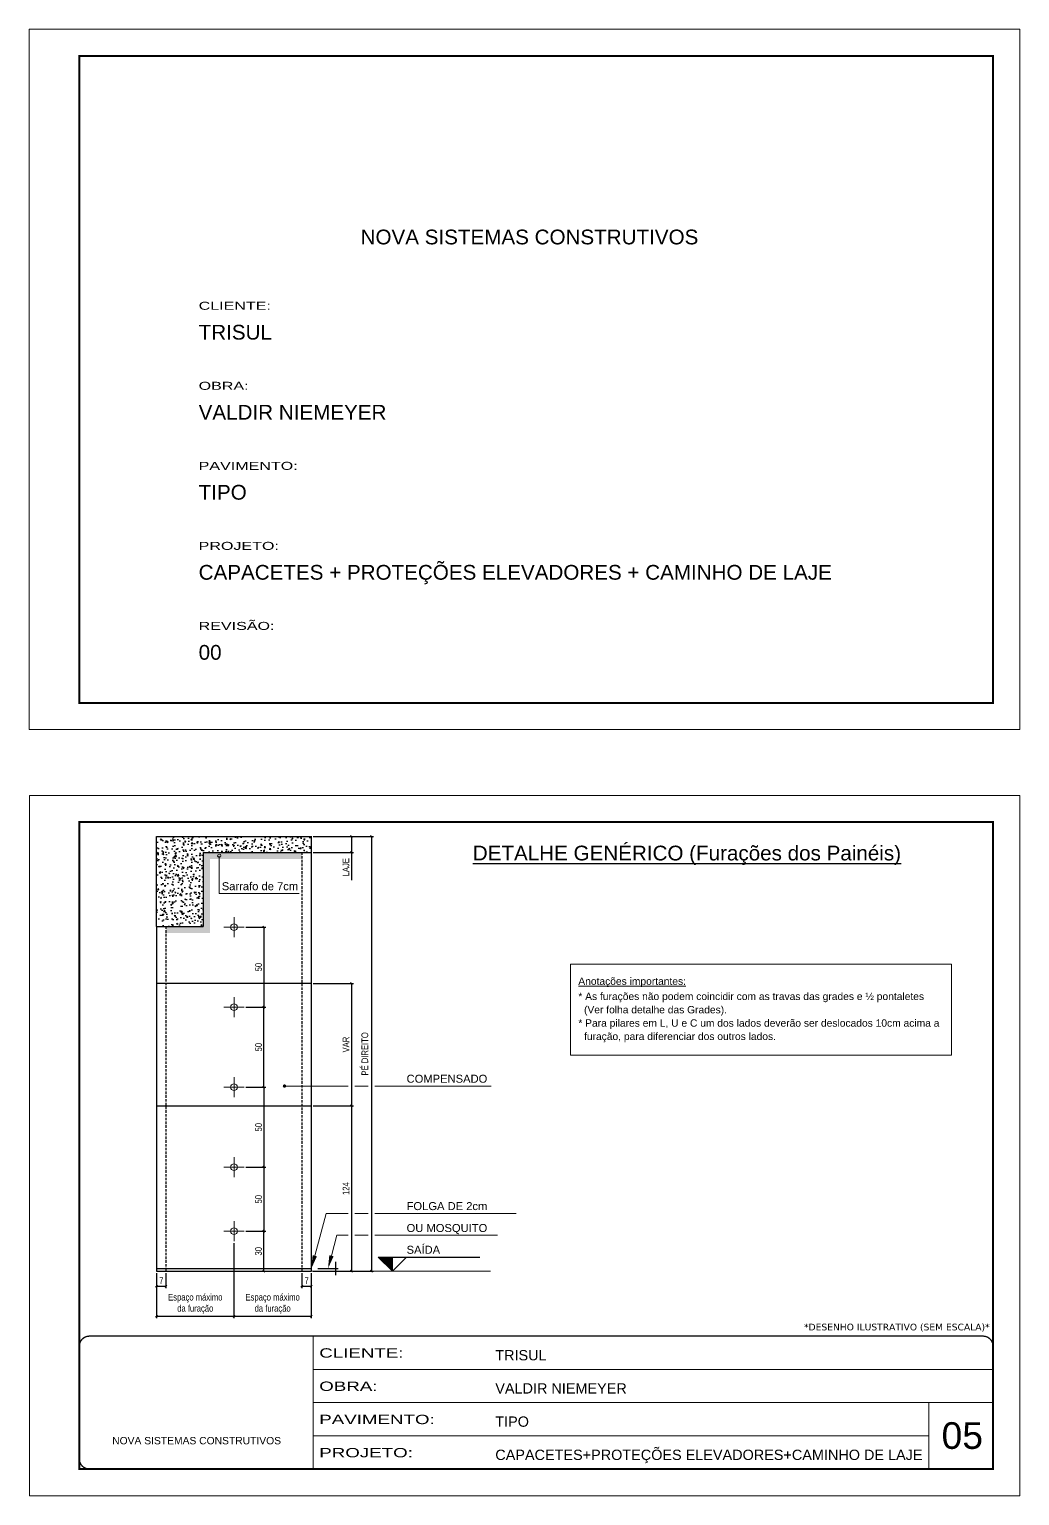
# Model space of a CAD drawing. Extents: x 2451 to 8691, y 515 to 3859.
# Drawn here: x 2451 to 3936, y 1661 to 3859 of the extents above; entities that cross this region are included whole.
import ezdxf
from ezdxf.enums import TextEntityAlignment as Align

# ---------------------------------------------------------------- set-up
doc = ezdxf.new("R2010")
doc.units = 0
for name, pattern in [('CONTINUO', [0]), ('DASHED', [0.75, 0.5, -0.25]), ('HIDDEN', [0.375, 0.25, -0.125])]:
    doc.linetypes.add(name, pattern=pattern)
for name, color, linetype, lineweight in [('CARIMBO', 255, 'Continuous', 9), ('CONCRETO', 251, 'Continuous', 25), ('Folhas', 255, 'Continuous', 9), ('Hachura', 251, 'Continuous', 9), ('SARRAFO DE PRESSAO', 251, 'DASHED', 9)]:
    doc.layers.add(name, color=color, linetype=linetype, lineweight=lineweight)
for name, color, linetype in [('COTA', 241, 'Continuous'), ('NIVEL', 7, 'Continuous'), ('Painéis', 200, 'Continuous'), ('SARR_2.2x7', 40, 'Continuous'), ('SARRAFO', 251, 'Continuous')]:
    doc.layers.add(name, color=color, linetype=linetype)
doc.styles.add('ARIAL', font='arial.ttf')
doc.styles.add('COTA TECNICA-50', font='techl___.ttf', dxfattribs={"height": 10})
doc.styles.add('stylellllll', font='verdana.ttf', dxfattribs={"height": 2})
doc.styles.add('Tecnologia', font='')
doc.styles.get('Tecnologia').set_extended_font_data('Forgotten Futurist')
doc.dimstyles.new('COTA PAINEL-50', dxfattribs={"dimtxt": 10, "dimasz": 3, "dimexe": 3, "dimexo": 3, "dimgap": 3, "dimtad": 1, "dimdec": 1, "dimzin": 12, "dimdsep": 46, "dimtxsty": 'COTA TECNICA-50', "dimblk1": 'OBLIQUE', "dimblk2": 'OBLIQUE', "dimsah": 1, "dimcen": 0.9, "dimclrd": 4, "dimclre": 4, "dimclrt": 240, "dimadec": 1, "dimazin": 3, "dimtfac": 1, "dimtdec": 1, "dimtmove": 0, "dimatfit": 3, "dimfxl": 1, "dimtolj": 1, "dimtzin": 12, "dimarcsym": 0})
pattern_1 = [(50, (-4542.788, -12497.567), (18.218467, -1.593909), [1.905, -20.955]), (355, (-4542.788, -12497.567), (-3.524283, 19.105664), [1.524, -16.764]), (100.451, (-4541.27, -12497.7), (14.69425, 17.511669), [1.619, -17.809]), (46.1842, (-4542.788, -12492.487), (27.107904, -4.204233), [2.8575, -31.4325]), (96.6356, (-4540.53, -12492.837), (23.740423, 24.742556), [2.4285, -26.7135]), (351.184, (-4542.788, -12492.487), (23.74046, 24.74251), [2.286, -25.146]), (21, (-4540.248, -12493.757), (15.161488, -10.226552), [1.905, -20.955]), (326, (-4540.248, -12493.757), (6.180203, 18.418797), [1.524, -16.764]), (71.4514, (-4538.984, -12494.61), (21.341649, 8.192286), [1.619, -17.809]), (37.5, (-4542.788, -12497.567), (0.3088603, 8.455504), [0, -16.5608, 0, -17.018, 0, -16.8275]), (7.5, (-4542.788, -12497.567), (6.6819663, 10.0180575), [0, -9.7028, 0, -16.1798, 0, -6.4135]), (327.5, (-4548.452, -12497.567), (13.5590595, -0.5728744), [0, -6.35, 0, -19.812, 0, -26.289]), (317.5, (-4550.992, -12497.567), (14.812918, 2.542649), [0, -8.255, 0, -13.1572, 0, -18.669])]

# ---------------------------------------------------------------- blocks, each defined once
blk = doc.blocks.new('_Oblique')
at = {"color": 0, "linetype": 'ByBlock', "lineweight": -2}
blk.add_line((-0.5, -0.5), (0.5, 0.5), dxfattribs=at)
blk = doc.blocks.new('*D314')
at = {"layer": 'COTA', "color": 4, "lineweight": -2, "transparency": 16777216}
for p, q in [((2877.3, 2649.2), (2937.3, 2649.2)), ((2934.3, 2649.2), (2934.3, 2625.2)), ((2877.3, 2625.2), (2937.3, 2625.2)), ((2934.3, 2625.2), (2934.3, 2583.8))]:
    blk.add_line(p, q, dxfattribs=at)
at = {"layer": 'Defpoints', "color": 0, "transparency": 16777216}
for p in [(2874.3, 2649.2), (2874.3, 2625.2), (2934.3, 2625.2)]:
    blk.add_point(p, dxfattribs=at)
at = {"layer": 'COTA', "color": 4, "lineweight": -2, "transparency": 16777216, "xscale": 3, "yscale": 3, "zscale": 3}
for p, rotation in [((2934.3, 2649.2), 90), ((2934.3, 2625.2), 270)]:
    blk.add_blockref('_Oblique', p, dxfattribs=dict(at, rotation=rotation))
at = {"layer": 'COTA', "color": 240, "transparency": 16777216, "insert": (2926.2, 2603), "char_height": 10, "attachment_point": 5, "rotation": 90, "style": 'COTA TECNICA-50'}
blk.add_mtext('\\A1;LAJE', dxfattribs=at)
blk = doc.blocks.new('*D315')
at = {"layer": 'COTA', "color": 4, "lineweight": -2, "transparency": 16777216}
for p, q in [((2877.3, 2245.2), (2937.3, 2245.2)), ((2934.3, 2245.2), (2934.3, 1997.2)), ((2877.3, 1997.2), (2937.3, 1997.2))]:
    blk.add_line(p, q, dxfattribs=at)
at = {"layer": 'Defpoints', "color": 0, "transparency": 16777216}
for p in [(2874.3, 2245.2), (2874.3, 1997.2), (2934.3, 1997.2)]:
    blk.add_point(p, dxfattribs=at)
at = {"layer": 'COTA', "color": 4, "lineweight": -2, "transparency": 16777216, "xscale": 3, "yscale": 3, "zscale": 3}
for p, rotation in [((2934.3, 2245.2), 90), ((2934.3, 1997.2), 270)]:
    blk.add_blockref('_Oblique', p, dxfattribs=dict(at, rotation=rotation))
at = {"layer": 'COTA', "color": 240, "transparency": 16777216, "insert": (2926.2, 2121.2), "char_height": 10, "attachment_point": 5, "rotation": 90, "style": 'COTA TECNICA-50'}
blk.add_mtext('\\A1;124', dxfattribs=at)
blk = doc.blocks.new('*D316')
at = {"layer": 'COTA', "color": 4, "lineweight": -2, "transparency": 16777216}
for p, q in [((2877.3, 2649.2), (2967.3, 2649.2)), ((2964.3, 2649.2), (2964.3, 1997.2)), ((2877.3, 1997.2), (2967.3, 1997.2))]:
    blk.add_line(p, q, dxfattribs=at)
at = {"layer": 'Defpoints', "color": 0, "transparency": 16777216}
for p in [(2874.3, 2649.2), (2874.3, 1997.2), (2964.3, 1997.2)]:
    blk.add_point(p, dxfattribs=at)
at = {"layer": 'COTA', "color": 4, "lineweight": -2, "transparency": 16777216, "xscale": 3, "yscale": 3, "zscale": 3}
for p, rotation in [((2964.3, 2649.2), 90), ((2964.3, 1997.2), 270)]:
    blk.add_blockref('_Oblique', p, dxfattribs=dict(at, rotation=rotation))
at = {"layer": 'COTA', "color": 240, "transparency": 16777216, "insert": (2954.6, 2323.2), "char_height": 10, "attachment_point": 5, "rotation": 90, "style": 'COTA TECNICA-50'}
blk.add_mtext('\\A1;PÉ DIREITO', dxfattribs=at)
blk = doc.blocks.new('Furação')
at = {"color": 2}
for p, q in [((3747.5, 717.9), (3747.5, 702.9)), ((3740, 710.4), (3755, 710.4))]:
    blk.add_line(p, q, dxfattribs=at)
blk.add_circle((3747.5, 710.4), 2.5, dxfattribs=at)
blk = doc.blocks.new('*D300')
at = {"layer": 'COTA', "color": 4, "lineweight": -2, "transparency": 16777216}
for p, q in [((2758.3, 2039.2), (2758.3, 1927.1)), ((2642.3, 1994.2), (2642.3, 1927.1)), ((2642.3, 1930.1), (2758.3, 1930.1))]:
    blk.add_line(p, q, dxfattribs=at)
at = {"layer": 'Defpoints', "color": 0, "transparency": 16777216}
for p in [(2758.3, 2042.2), (2642.3, 1997.2), (2758.3, 1930.1)]:
    blk.add_point(p, dxfattribs=at)
at = {"layer": 'COTA', "color": 4, "lineweight": -2, "transparency": 16777216, "xscale": 3, "yscale": 3, "zscale": 3, "rotation": 180}
blk.add_blockref('_Oblique', (2642.3, 1930.1), dxfattribs=at)
at = {"layer": 'COTA', "color": 4, "lineweight": -2, "transparency": 16777216, "xscale": 3, "yscale": 3, "zscale": 3}
blk.add_blockref('_Oblique', (2758.3, 1930.1), dxfattribs=at)
at = {"layer": 'COTA', "color": 240, "transparency": 16777216, "insert": (2700.3, 1948.5), "char_height": 10, "attachment_point": 5, "style": 'COTA TECNICA-50'}
blk.add_mtext('\\A1;Espaço máximo\\Pda furação', dxfattribs=at)
blk = doc.blocks.new('*D301')
at = {"layer": 'COTA', "color": 4, "lineweight": -2, "transparency": 16777216}
for p, q in [((2758.3, 2039.2), (2758.3, 1927.1)), ((2874.3, 1994.2), (2874.3, 1927.1)), ((2758.3, 1930.1), (2874.3, 1930.1))]:
    blk.add_line(p, q, dxfattribs=at)
at = {"layer": 'Defpoints', "color": 0, "transparency": 16777216}
for p in [(2758.3, 2042.2), (2874.3, 1997.2), (2874.3, 1930.1)]:
    blk.add_point(p, dxfattribs=at)
at = {"layer": 'COTA', "color": 4, "lineweight": -2, "transparency": 16777216, "xscale": 3, "yscale": 3, "zscale": 3, "rotation": 180}
blk.add_blockref('_Oblique', (2758.3, 1930.1), dxfattribs=at)
at = {"layer": 'COTA', "color": 4, "lineweight": -2, "transparency": 16777216, "xscale": 3, "yscale": 3, "zscale": 3}
blk.add_blockref('_Oblique', (2874.3, 1930.1), dxfattribs=at)
at = {"layer": 'COTA', "color": 240, "transparency": 16777216, "insert": (2816.3, 1948.5), "char_height": 10, "attachment_point": 5, "style": 'COTA TECNICA-50'}
blk.add_mtext('\\A1;Espaço máximo\\Pda furação', dxfattribs=at)
blk = doc.blocks.new('*D302')
at = {"layer": 'COTA', "color": 4, "lineweight": -2, "transparency": 16777216}
for p, q in [((2642.3, 1994.2), (2642.3, 1972.1)), ((2656.3, 1994.2), (2656.3, 1972.1)), ((2642.3, 1975.1), (2656.3, 1975.1))]:
    blk.add_line(p, q, dxfattribs=at)
at = {"layer": 'Defpoints', "color": 0, "transparency": 16777216}
for p in [(2642.3, 1997.2), (2656.3, 1997.2), (2656.3, 1975.1)]:
    blk.add_point(p, dxfattribs=at)
at = {"layer": 'COTA', "color": 4, "lineweight": -2, "transparency": 16777216, "xscale": 3, "yscale": 3, "zscale": 3, "rotation": 180}
blk.add_blockref('_Oblique', (2642.3, 1975.1), dxfattribs=at)
at = {"layer": 'COTA', "color": 4, "lineweight": -2, "transparency": 16777216, "xscale": 3, "yscale": 3, "zscale": 3}
blk.add_blockref('_Oblique', (2656.3, 1975.1), dxfattribs=at)
at = {"layer": 'COTA', "color": 240, "transparency": 16777216, "insert": (2649.3, 1983.2), "char_height": 10, "attachment_point": 5, "style": 'COTA TECNICA-50'}
blk.add_mtext('\\A1;7', dxfattribs=at)
blk = doc.blocks.new('*D303')
at = {"layer": 'COTA', "color": 4, "lineweight": -2, "transparency": 16777216}
for p, q in [((2860.3, 1994.2), (2860.3, 1972.1)), ((2874.3, 1994.2), (2874.3, 1972.1)), ((2860.3, 1975.1), (2874.3, 1975.1))]:
    blk.add_line(p, q, dxfattribs=at)
at = {"layer": 'Defpoints', "color": 0, "transparency": 16777216}
for p in [(2860.3, 1997.2), (2874.3, 1997.2), (2874.3, 1975.1)]:
    blk.add_point(p, dxfattribs=at)
at = {"layer": 'COTA', "color": 4, "lineweight": -2, "transparency": 16777216, "xscale": 3, "yscale": 3, "zscale": 3, "rotation": 180}
blk.add_blockref('_Oblique', (2860.3, 1975.1), dxfattribs=at)
at = {"layer": 'COTA', "color": 4, "lineweight": -2, "transparency": 16777216, "xscale": 3, "yscale": 3, "zscale": 3}
blk.add_blockref('_Oblique', (2874.3, 1975.1), dxfattribs=at)
at = {"layer": 'COTA', "color": 240, "transparency": 16777216, "insert": (2867.3, 1983.2), "char_height": 10, "attachment_point": 5, "style": 'COTA TECNICA-50'}
blk.add_mtext('\\A1;7', dxfattribs=at)
blk = doc.blocks.new('*D304')
at = {"layer": 'COTA', "color": 4, "lineweight": -2, "transparency": 16777216}
for p, q in [((2776.3, 2057.2), (2806.3, 2057.2)), ((2803.3, 1997.2), (2803.3, 2057.2)), ((2806.3, 1997.2), (2806.3, 1997.2))]:
    blk.add_line(p, q, dxfattribs=at)
at = {"layer": 'Defpoints', "color": 0, "transparency": 16777216}
for p in [(2773.3, 2057.2), (2803.3, 2057.2), (2803.3, 1997.2)]:
    blk.add_point(p, dxfattribs=at)
at = {"layer": 'COTA', "color": 4, "lineweight": -2, "transparency": 16777216, "xscale": 3, "yscale": 3, "zscale": 3}
for p, rotation in [((2803.3, 2057.2), 90), ((2803.3, 1997.2), 270)]:
    blk.add_blockref('_Oblique', p, dxfattribs=dict(at, rotation=rotation))
at = {"layer": 'COTA', "color": 240, "transparency": 16777216, "insert": (2795.1, 2027.2), "char_height": 10, "attachment_point": 5, "rotation": 90, "style": 'COTA TECNICA-50'}
blk.add_mtext('\\A1;30', dxfattribs=at)
blk = doc.blocks.new('*D305')
at = {"layer": 'COTA', "color": 4, "lineweight": -2, "transparency": 16777216}
for p, q in [((2776.3, 2153.2), (2806.3, 2153.2)), ((2803.3, 2153.2), (2803.3, 2057.2)), ((2776.3, 2057.2), (2806.3, 2057.2))]:
    blk.add_line(p, q, dxfattribs=at)
at = {"layer": 'Defpoints', "color": 0, "transparency": 16777216}
for p in [(2773.3, 2153.2), (2773.3, 2057.2), (2803.3, 2057.2)]:
    blk.add_point(p, dxfattribs=at)
at = {"layer": 'COTA', "color": 4, "lineweight": -2, "transparency": 16777216, "xscale": 3, "yscale": 3, "zscale": 3}
for p, rotation in [((2803.3, 2153.2), 90), ((2803.3, 2057.2), 270)]:
    blk.add_blockref('_Oblique', p, dxfattribs=dict(at, rotation=rotation))
at = {"layer": 'COTA', "color": 240, "transparency": 16777216, "insert": (2795.2, 2105.2), "char_height": 10, "attachment_point": 5, "rotation": 90, "style": 'COTA TECNICA-50'}
blk.add_mtext('\\A1;50', dxfattribs=at)
blk = doc.blocks.new('*D306')
at = {"layer": 'COTA', "color": 4, "lineweight": -2, "transparency": 16777216}
for p, q in [((2776.3, 2273.2), (2806.3, 2273.2)), ((2803.3, 2273.2), (2803.3, 2153.2)), ((2776.3, 2153.2), (2806.3, 2153.2))]:
    blk.add_line(p, q, dxfattribs=at)
at = {"layer": 'Defpoints', "color": 0, "transparency": 16777216}
for p in [(2773.3, 2273.2), (2773.3, 2153.2), (2803.3, 2153.2)]:
    blk.add_point(p, dxfattribs=at)
at = {"layer": 'COTA', "color": 4, "lineweight": -2, "transparency": 16777216, "xscale": 3, "yscale": 3, "zscale": 3}
for p, rotation in [((2803.3, 2273.2), 90), ((2803.3, 2153.2), 270)]:
    blk.add_blockref('_Oblique', p, dxfattribs=dict(at, rotation=rotation))
at = {"layer": 'COTA', "color": 240, "transparency": 16777216, "insert": (2795.2, 2213.2), "char_height": 10, "attachment_point": 5, "rotation": 90, "style": 'COTA TECNICA-50'}
blk.add_mtext('\\A1;50', dxfattribs=at)
blk = doc.blocks.new('*D307')
at = {"layer": 'COTA', "color": 4, "lineweight": -2, "transparency": 16777216}
for p, q in [((2776.3, 2393.2), (2806.3, 2393.2)), ((2803.3, 2273.2), (2803.3, 2393.2)), ((2776.3, 2273.2), (2806.3, 2273.2))]:
    blk.add_line(p, q, dxfattribs=at)
at = {"layer": 'Defpoints', "color": 0, "transparency": 16777216}
for p in [(2773.3, 2393.2), (2803.3, 2393.2), (2773.3, 2273.2)]:
    blk.add_point(p, dxfattribs=at)
at = {"layer": 'COTA', "color": 4, "lineweight": -2, "transparency": 16777216, "xscale": 3, "yscale": 3, "zscale": 3}
for p, rotation in [((2803.3, 2393.2), 90), ((2803.3, 2273.2), 270)]:
    blk.add_blockref('_Oblique', p, dxfattribs=dict(at, rotation=rotation))
at = {"layer": 'COTA', "color": 240, "transparency": 16777216, "insert": (2795.2, 2333.2), "char_height": 10, "attachment_point": 5, "rotation": 90, "style": 'COTA TECNICA-50'}
blk.add_mtext('\\A1;50', dxfattribs=at)
blk = doc.blocks.new('*D308')
at = {"layer": 'COTA', "color": 4, "lineweight": -2, "transparency": 16777216}
for p, q in [((2776.3, 2513.2), (2806.3, 2513.2)), ((2803.3, 2513.2), (2803.3, 2393.2)), ((2776.3, 2393.2), (2806.3, 2393.2))]:
    blk.add_line(p, q, dxfattribs=at)
at = {"layer": 'Defpoints', "color": 0, "transparency": 16777216}
for p in [(2773.3, 2513.2), (2773.3, 2393.2), (2803.3, 2393.2)]:
    blk.add_point(p, dxfattribs=at)
at = {"layer": 'COTA', "color": 4, "lineweight": -2, "transparency": 16777216, "xscale": 3, "yscale": 3, "zscale": 3}
for p, rotation in [((2803.3, 2513.2), 90), ((2803.3, 2393.2), 270)]:
    blk.add_blockref('_Oblique', p, dxfattribs=dict(at, rotation=rotation))
at = {"layer": 'COTA', "color": 240, "transparency": 16777216, "insert": (2795.2, 2453.2), "char_height": 10, "attachment_point": 5, "rotation": 90, "style": 'COTA TECNICA-50'}
blk.add_mtext('\\A1;50', dxfattribs=at)
blk = doc.blocks.new('_Dot')
at = {"color": 0, "linetype": 'ByBlock', "lineweight": -2}
blk.add_line((-0.5, 0), (-1, 0), dxfattribs=at)
at = {"color": 0, "linetype": 'ByBlock', "const_width": 0.5}
blk.add_lwpolyline([(-0.25, 0, 1), (0.25, 0, 1)], format="xyb", close=True, dxfattribs=at)
blk = doc.blocks.new('*D309')
at = {"layer": 'COTA', "color": 4, "lineweight": -2, "transparency": 16777216}
for p, q in [((2877.3, 2428.9), (2937.3, 2428.9)), ((2934.3, 2428.9), (2934.3, 2245.2)), ((2877.3, 2245.2), (2937.3, 2245.2))]:
    blk.add_line(p, q, dxfattribs=at)
at = {"layer": 'Defpoints', "color": 0, "transparency": 16777216}
for p in [(2874.3, 2428.9), (2874.3, 2245.2), (2934.3, 2245.2)]:
    blk.add_point(p, dxfattribs=at)
at = {"layer": 'COTA', "color": 4, "lineweight": -2, "transparency": 16777216, "xscale": 3, "yscale": 3, "zscale": 3}
for p, rotation in [((2934.3, 2428.9), 90), ((2934.3, 2245.2), 270)]:
    blk.add_blockref('_Oblique', p, dxfattribs=dict(at, rotation=rotation))
at = {"layer": 'COTA', "color": 240, "transparency": 16777216, "insert": (2926.2, 2337.1), "char_height": 10, "attachment_point": 5, "rotation": 90, "style": 'COTA TECNICA-50'}
blk.add_mtext('\\A1;VAR', dxfattribs=at)
blk = doc.blocks.new('9999999999')
at = {"color": 30, "linetype": 'CONTINUO'}
for p, q in [((98564.6, 34230.2), (98564.6, 34429.4)), ((98564.6, 34379.6), (99584, 34379.6)), ((98564.6, 34329.8), (99488, 34329.8)), ((99584, 34329.8), (99488, 34329.8)), ((99488, 34329.8), (99488, 34230.2)), ((98564.6, 34280), (99488, 34280))]:
    blk.add_line(p, q, dxfattribs=at)
at = {"color": 30, "linetype": 'CONTINUO', "const_width": 2}
blk.add_lwpolyline([(99584, 34230.2), (99584, 34414.4, 0.414214), (99569, 34429.4), (98229, 34429.4, 0.414214), (98214, 34414.4), (98214, 34245.2, 0.414214), (98229, 34230.2), (99584, 34230.2)], format="xyb", dxfattribs=at)
at = {"layer": 'Folhas'}
blk.add_lwpolyline([(98139, 34190.2), (99624, 34190.2), (99624, 35240.2), (98139, 35240.2)], close=True, dxfattribs=at)
at = {"layer": 'Folhas', "color": 30, "const_width": 3}
blk.add_lwpolyline([(98214, 34230.2), (99584, 34230.2), (99584, 35200.2), (98214, 35200.2)], close=True, dxfattribs=at)
at = {"color": 7, "linetype": 'Continuous', "ltscale": 5, "style": 'ARIAL'}
for s, height, p in [('TRISUL', 15.48, (98837.7, 34393.1)), ('VALDIR NIEMEYER', 15.483, (98837.7, 34343.3)), ('TIPO', 15.48, (98837.7, 34293.5)), ('NOVA SISTEMAS CONSTRUTIVOS', 11.059, (98263.2, 34267.2)), ('CAPACETES+PROTEÇÕES ELEVADORES+CAMINHO DE LAJE', 15.483, (98837.7, 34243.7))]:
    blk.add_text(s, height=height, dxfattribs=at).set_placement(p)
at = {"layer": 'Folhas', "color": 7, "style": 'Tecnologia', "width": 1.5}
for s, p in [('CLIENTE:', (98573.7, 34397.2)), ('OBRA:', (98573.7, 34347.3)), ('PAVIMENTO:', (98573.7, 34297.5)), ('PROJETO:', (98573.7, 34247.7))]:
    blk.add_text(s, height=14, dxfattribs=at).set_placement(p)

msp = doc.modelspace()

# ---------------------------------------------------------------- hatches: boundary and pattern name
at = {"layer": 'CONCRETO'}
h = msp.add_hatch(dxfattribs=at)
h.set_pattern_fill('AR-CONC', color=256, scale=0.1, style=0)
h.set_pattern_definition(pattern_1)
h.paths.add_polyline_path([(2712.3, 2625.24), (2791.3, 2625.24), (2791.3, 2649.24), (2642.3, 2649.24), (2642.3, 2514.24), (2712.3, 2514.24)])
h = msp.add_hatch(dxfattribs=at)
h.set_pattern_fill('AR-CONC', color=256, scale=0.1, style=0)
h.set_pattern_definition(pattern_1)
h.paths.add_polyline_path([(2791.3, 2649.24), (2791.3, 2625.24), (2874.3, 2625.24), (2874.3, 2649.24)])
at = {"layer": 'NIVEL'}
msp.add_hatch(color=256, dxfattribs=at).paths.add_polyline_path([(2974.71, 2018.45), (2995.93, 1997.24), (2995.93, 2018.45)])
at = {"layer": 'SARRAFO'}
msp.add_hatch(color=256, dxfattribs=at).paths.add_polyline_path([(2712.3, 2514.24), (2656.3, 2514.24), (2656.3, 2504.24), (2722.3, 2504.24), (2722.3, 2615.24), (2736.3, 2615.24), (2736.3, 2617.74, -0.4142136), (2733.8, 2620.24, -1), (2738.8, 2620.24, -0.4142136), (2736.3, 2617.74), (2736.3, 2615.24), (2860.3, 2615.24), (2860.3, 2625.24), (2712.3, 2625.24)])

# ---------------------------------------------------------------- linework, layer by layer
for p, q in [((2884.3, 2001.24), (2914.3, 2001.24)), ((2910.3, 2011.24), (2910.3, 1991.24))]:
    msp.add_line(p, q)
at = {"layer": 'CONCRETO'}
for p, q in [((2642.3, 2649.24), (2874.3, 2649.24)), ((2642.3, 2514.24), (2642.3, 2649.24)), ((2874.3, 2649.24), (2874.3, 2625.24))]:
    msp.add_line(p, q, dxfattribs=at)
at = {"layer": 'Folhas'}
msp.add_lwpolyline([(2451.45, 2809.33), (3936.45, 2809.33), (3936.45, 3859.33), (2451.45, 3859.33)], close=True, dxfattribs=at)
at = {"layer": 'Folhas', "color": 30, "const_width": 3}
msp.add_lwpolyline([(2526.45, 2849.33), (3896.45, 2849.33), (3896.45, 3819.33), (2526.45, 3819.33)], close=True, dxfattribs=at)
at = {"layer": 'Folhas', "color": 30}
msp.add_lwpolyline([(3262.92, 2457.78), (3834.13, 2457.78), (3834.13, 2321.28), (3262.92, 2321.28)], close=True, dxfattribs=at)
at = {"layer": 'Hachura'}
for p, q in [((2736.3, 2620.24), (2736.3, 2563.56)), ((2736.3, 2563.56), (2855.98, 2563.56)), ((2839.05, 2274.92), (2929.3, 2274.92)), ((2939.3, 2274.92), (2959.3, 2274.92)), ((2969.3, 2274.92), (3143.77, 2274.92)), ((2879.48, 2020.56), (2896.46, 2083.94)), ((2896.46, 2083.94), (2929.3, 2083.94)), ((2939.3, 2083.94), (2959.3, 2083.94)), ((2969.3, 2083.94), (3181.68, 2083.94)), ((2904.48, 2020.56), (2912.66, 2051.1)), ((2912.66, 2051.1), (2929.3, 2051.1)), ((2939.3, 2051.1), (2959.3, 2051.1)), ((2969.3, 2051.1), (3153.69, 2051.1))]:
    msp.add_line(p, q, dxfattribs=at)
at = {"layer": 'Hachura', "ltscale": 0.5}
msp.add_lwpolyline([(2874.3, 1997.24), (3143.11, 1997.24)], dxfattribs=at)
at = {"layer": 'Hachura'}
msp.add_circle((2736.3, 2620.24), 2.5, dxfattribs=at)
for points in [[(2882.69, 2019.69), (2874.3, 2001.24), (2876.26, 2021.42)], [(2907.69, 2019.69), (2899.3, 2001.24), (2901.26, 2021.42)]]:
    msp.add_solid(points, dxfattribs=at)
at = {"layer": 'NIVEL'}
for p, q in [((2995.93, 1997.24), (2974.71, 2018.45)), ((2974.71, 2018.45), (3126.93, 2018.45)), ((2995.93, 1997.24), (3017.14, 2018.45)), ((2995.93, 1997.24), (2995.93, 2018.45))]:
    msp.add_line(p, q, dxfattribs=at)
at = {"layer": 'Painéis'}
for p, q in [((2712.3, 2625.24), (2874.3, 2625.24)), ((2712.3, 2625.24), (2712.3, 2514.24)), ((2874.3, 2625.24), (2874.3, 1997.24)), ((2642.3, 2514.24), (2712.3, 2514.24)), ((2642.3, 2514.24), (2642.3, 1997.24)), ((2642.3, 2428.95), (2874.3, 2428.95)), ((2642.3, 2245.24), (2874.3, 2245.24)), ((2642.3, 2001.24), (2874.3, 2001.24)), ((2642.3, 1997.24), (2874.3, 1997.24))]:
    msp.add_line(p, q, dxfattribs=at)
at = {"layer": 'SARR_2.2x7', "linetype": 'HIDDEN', "ltscale": 15}
for p, q in [((2860.3, 2625.24), (2860.3, 1997.24)), ((2656.3, 2514.24), (2656.3, 1997.24))]:
    msp.add_line(p, q, dxfattribs=at)

# ---------------------------------------------------------------- block references
at = {"layer": 'CARIMBO', "xscale": 2, "yscale": 2, "zscale": 2}
for p in [(-4736.65, 1092.45), (-4736.65, 972.45), (-4736.65, 852.45), (-4736.65, 732.45), (-4736.65, 636.45)]:
    msp.add_blockref('Furação', p, dxfattribs=at)
at = {"layer": 'Hachura', "xscale": 5, "yscale": 5, "zscale": 5, "rotation": 180}
msp.add_blockref('_Dot', (2834.05, 2274.92), dxfattribs=at)
at = {"layer": 'SARRAFO DE PRESSAO', "color": 6, "linetype": 'ByBlock'}
msp.add_blockref('9999999999', (-95687.53, -32529.45), dxfattribs=at)

# ---------------------------------------------------------------- texts
at = {"color": 0, "linetype": 'Continuous', "ltscale": 5, "style": 'ARIAL'}
for s, height, p in [('NOVA SISTEMAS CONSTRUTIVOS', 22.1184, (2948.19, 3536.9)), ('TRISUL', 22.118, (2705.34, 3394.13)), ('VALDIR NIEMEYER', 22.1184, (2705.34, 3274.13)), ('TIPO', 22.118, (2705.34, 3154.13)), ('CAPACETES + PROTEÇÕES ELEVADORES + CAMINHO DE LAJE', 22.1184, (2705.34, 3034.13)), ('00', 22.118, (2705.34, 2914.13))]:
    msp.add_text(s, height=height, dxfattribs=at).set_placement(p)
msp.add_text('%%UDETALHE GENÉRICO (Furações dos Painéis)', height=22.1184, dxfattribs=at).set_placement((3437.48, 2613.21), align=Align.CENTER)
at = {"layer": 'CARIMBO', "color": 0, "linetype": 'Continuous', "ltscale": 5, "style": 'ARIAL'}
for s, p in [('Sarrafo de 7cm', (2739.98, 2568.56)), ('COMPENSADO', (3017.14, 2279.92)), ('FOLGA DE 2cm', (3017.14, 2088.94)), ('OU MOSQUITO', (3017.14, 2056.1)), ('SAÍDA', (3017.14, 2023.45))]:
    msp.add_text(s, height=12, dxfattribs=at).set_placement(p)
at = {"layer": 'CARIMBO', "style": 'stylellllll'}
msp.add_text('*DESENHO ILUSTRATIVO (SEM ESCALA)*', height=10, dxfattribs=at).set_placement((3891.45, 1908.58), align=Align.RIGHT)
at = {"layer": 'CARIMBO', "style": 'ARIAL'}
msp.add_text('05', height=40, dxfattribs=at).set_placement((3819.31, 1730.9))
at = {"layer": 'Folhas', "color": 30, "style": 'Tecnologia', "width": 1.5}
for s, p in [('CLIENTE:', (2705.34, 3438.84)), ('OBRA:', (2705.34, 3318.84)), ('PAVIMENTO:', (2705.34, 3198.84)), ('PROJETO:', (2705.34, 3078.84)), ('REVISÃO:', (2705.34, 2958.84))]:
    msp.add_text(s, height=12, dxfattribs=at).set_placement(p)
at = {"layer": 'Folhas', "color": 7, "style": 'ARIAL'}
for s, p in [('%%UAnotações importantes:', (3274.67, 2426.66)), ('* As furações não podem coincidir com as travas das grades e ½ pontaletes', (3274.67, 2403.92)), ('* Para pilares em L, U e C um dos lados deverão ser deslocados 10cm acima a', (3274.67, 2363.92)), ('  (Ver folha detalhe das Grades).', (3274.67, 2383.92)), ('  furação, para diferenciar dos outros lados.', (3274.67, 2343.92))]:
    msp.add_text(s, height=11, dxfattribs=at).set_placement(p)

# ---------------------------------------------------------------- dimensions: what is measured, and where the dimension line sits
at = {"layer": 'COTA'}
for base, p1, p2, text, picture, middle in [((2934.3, 2625.24), (2874.3, 2649.24), (2874.3, 2625.24), 'LAJE', '*D314', (2934.3, 2603.01)), ((2934.3, 2245.24), (2874.3, 2428.95), (2874.3, 2245.24), 'VAR', '*D309', (2934.3, 2337.09))]:
    dim = msp.add_linear_dim(base=base, p1=p1, p2=p2, angle=90, text=text, dimstyle='COTA PAINEL-50', dxfattribs=at)
    dim.commit()
    dim.dimension.update_dxf_attribs({"geometry": picture, "text_midpoint": middle, "dimtype": 160})
for base, p1, p2, text, picture, middle in [((2964.3, 1997.24), (2874.3, 2649.24), (2874.3, 1997.24), 'PÉ DIREITO', '*D316', (2954.62, 2323.24)), ((2803.3, 2393.24), (2773.3, 2513.24), (2773.3, 2393.24), '50', '*D308', (2795.19, 2453.24)), ((2803.3, 2393.24), (2773.3, 2273.24), (2773.3, 2393.24), '50', '*D307', (2795.19, 2333.24)), ((2803.3, 2153.24), (2773.3, 2273.24), (2773.3, 2153.24), '50', '*D306', (2795.19, 2213.24)), ((2934.3, 1997.24), (2874.3, 2245.24), (2874.3, 1997.24), '124', '*D315', (2926.23, 2121.24)), ((2803.3, 2057.24), (2773.3, 2153.24), (2773.3, 2057.24), '50', '*D305', (2795.19, 2105.24)), ((2803.3, 2057.24), (2803.3, 1997.24), (2773.3, 2057.24), '30', '*D304', (2795.08, 2027.24))]:
    dim = msp.add_linear_dim(base=base, p1=p1, p2=p2, angle=90, text=text, dimstyle='COTA PAINEL-50', dxfattribs=at)
    dim.commit()
    dim.dimension.update_dxf_attribs({"geometry": picture, "text_midpoint": middle})
for base, p1, p2, text, picture, middle in [((2758.3, 1930.11), (2642.3, 1997.24), (2758.3, 2042.24), 'Espaço máximo\\Pda furação', '*D300', (2700.3, 1930.11)), ((2874.3, 1930.11), (2758.3, 2042.24), (2874.3, 1997.24), 'Espaço máximo\\Pda furação', '*D301', (2816.3, 1930.11)), ((2656.3, 1975.11), (2642.3, 1997.24), (2656.3, 1997.24), '7', '*D302', (2649.3, 1975.11))]:
    dim = msp.add_linear_dim(base=base, p1=p1, p2=p2, text=text, dimstyle='COTA PAINEL-50', dxfattribs=at)
    dim.commit()
    dim.dimension.update_dxf_attribs({"geometry": picture, "text_midpoint": middle, "dimtype": 160})
dim = msp.add_linear_dim(base=(2874.3, 1975.11), p1=(2860.3, 1997.24), p2=(2874.3, 1997.24), text='7', dimstyle='COTA PAINEL-50', dxfattribs=at)
dim.commit()
dim.dimension.update_dxf_attribs({"geometry": '*D303', "text_midpoint": (2867.3, 1983.18)})

doc.saveas('drawing.dxf')
